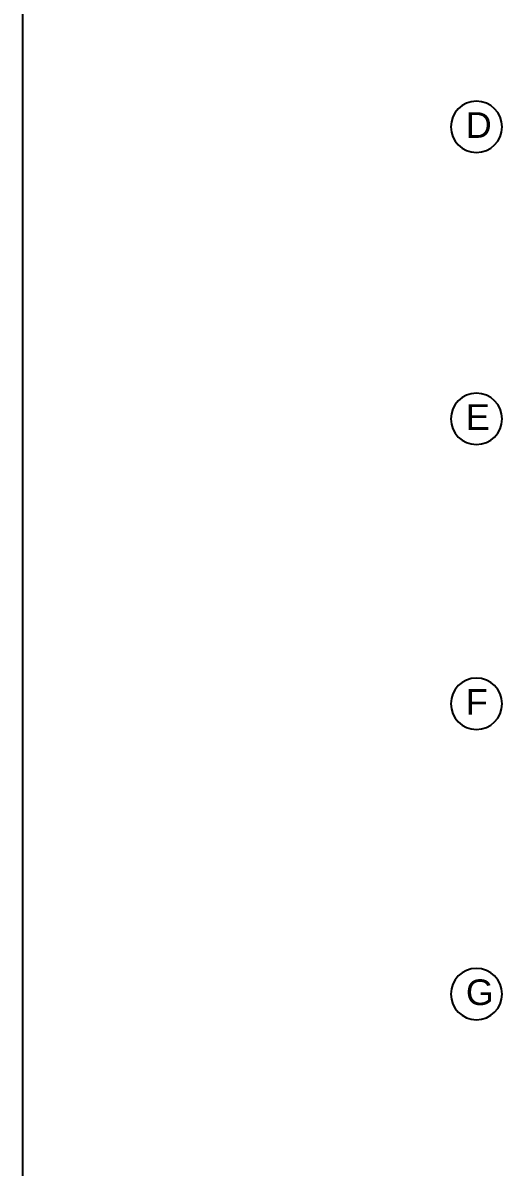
# Model space of a CAD drawing. Header units: centimetres. Extents: x 2135 to 5458, y 2057 to 4523.
# Drawn here: x 2135 to 2471, y 2715 to 3519 of the extents above; entities that cross this region are included whole.
import ezdxf

# ---------------------------------------------------------------- set-up
doc = ezdxf.new("R2010")
doc.units = ezdxf.units.CM
doc.header["$LTSCALE"] = 50
doc.linetypes.add('DASHDOT2', pattern=[0.5, 0.25, -0.125, 0, -0.125])
doc.layers.add('BA_aks', color=5, linetype='DASHDOT2')
doc.layers.add('BA_olcu-dis', color=185, linetype='Continuous')
doc.styles.add('dim', font='simplex.shx', dxfattribs={"width": 0.7})
doc.styles.add('UYUM TEXT', font='arial.ttf')
doc.dimstyles.new('1_50', dxfattribs={"dimtxt": 9, "dimasz": 3, "dimexe": 3, "dimexo": 0, "dimgap": 1, "dimtad": 0, "dimdec": 0, "dimzin": 11, "dimtxsty": 'dim', "dimblk": 'DOT', "dimcen": 1.5, "dimdle": 1.25, "dimclrt": 2, "dimadec": 0, "dimazin": 0, "dimtfac": 1.25, "dimtdec": 0, "dimtix": 1, "dimtofl": 0, "dimtmove": 1, "dimatfit": 3, "dimldrblk": 'DOT', "dimfxl": 10, "dimfxlon": 1, "dimtolj": 1, "dimtzin": 0, "dimarcsym": 0})

# ---------------------------------------------------------------- blocks, each defined once
blk = doc.blocks.new('_Dot')
at = {"color": 0, "linetype": 'ByBlock', "lineweight": -2}
blk.add_line((-0.5, 0), (-1, 0), dxfattribs=at)
at = {"color": 0, "linetype": 'ByBlock', "const_width": 0.5}
blk.add_lwpolyline([(-0.25, 0, 1), (0.25, 0, 1)], format="xyb", close=True, dxfattribs=at)
blk = doc.blocks.new('*D18')
at = {"layer": 'BA_olcu-dis', "color": 0, "lineweight": -2, "ltscale": 10, "transparency": 16777216}
for p, q in [((2478.68, 4008.23), (2491.68, 4008.23)), ((2488.68, 4005.23), (2488.68, 3432.14)), ((2488.68, 2839.94), (2488.68, 3413.04)), ((2478.68, 2836.94), (2491.68, 2836.94))]:
    blk.add_line(p, q, dxfattribs=at)
at = {"layer": 'Defpoints', "color": 0, "ltscale": 10, "transparency": 16777216}
for p in [(2471.15, 4008.23), (2471.15, 2836.94), (2488.68, 2836.94)]:
    blk.add_point(p, dxfattribs=at)
at = {"layer": 'BA_olcu-dis', "color": 0, "lineweight": -2, "ltscale": 10, "transparency": 16777216, "xscale": 3, "yscale": 3, "zscale": 3}
for p, rotation in [((2488.68, 4008.23), 90), ((2488.68, 2836.94), 270)]:
    blk.add_blockref('_Dot', p, dxfattribs=dict(at, rotation=rotation))
at = {"layer": 'BA_olcu-dis', "color": 2, "ltscale": 10, "transparency": 16777216, "insert": (2488.68, 3422.59), "char_height": 9, "attachment_point": 5, "rotation": 90, "style": 'dim'}
blk.add_mtext('\\A1;1171', dxfattribs=at)
blk = doc.blocks.new('AKSBALON')
at = {"linetype": 'Continuous'}
blk.add_circle((0, 18), 18, dxfattribs=at)
at = {"style": 'UYUM TEXT', "width": 0.7}
blk.add_attdef('A', (-9.04, 10.67), '', height=18, dxfattribs=at)
blk = doc.blocks.new('234567uf')
at = {"layer": 'BA_aks', "ltscale": 10}
ref = blk.add_blockref('AKSBALON', (2453.15, 3427.73), dxfattribs=dict(at, xscale=-1))
ref.add_attrib('A', 'D', (2445.72, 3438), dxfattribs={"layer": '0', "height": 18, "style": 'UYUM TEXT'})
ref = blk.add_blockref('AKSBALON', (2453.15, 3222.73), dxfattribs=dict(at, xscale=-1))
ref.add_attrib('A', 'E', (2445.72, 3233), dxfattribs={"layer": '0', "height": 18, "style": 'UYUM TEXT'})
ref = blk.add_blockref('AKSBALON', (2453.15, 3022.73), dxfattribs=dict(at, xscale=-1))
ref.add_attrib('A', 'F', (2445.72, 3033), dxfattribs={"layer": '0', "height": 18, "style": 'UYUM TEXT'})
ref = blk.add_blockref('AKSBALON', (2453.15, 2818.95), dxfattribs=dict(at, xscale=-1))
ref.add_attrib('A', 'G', (2445.72, 2829.21), dxfattribs={"layer": '0', "height": 18, "style": 'UYUM TEXT'})

msp = doc.modelspace()

# ---------------------------------------------------------------- linework, layer by layer
msp.add_lwpolyline([(4398.64, 2056.56), (2134.78, 2056.56), (2134.78, 4514.36), (4398.64, 4514.36)], close=True)

# ---------------------------------------------------------------- block references
at = {"layer": 'BA_aks'}
msp.add_blockref('234567uf', (0, 0), dxfattribs=at)

# ---------------------------------------------------------------- dimensions: what is measured, and where the dimension line sits
at = {"layer": 'BA_olcu-dis', "ltscale": 10}
dim = msp.add_linear_dim(base=(2488.68, 2836.94), p1=(2471.15, 4008.23), p2=(2471.15, 2836.94), angle=90, dimstyle='1_50', dxfattribs=at)
dim.commit()
dim.dimension.update_dxf_attribs({"geometry": '*D18', "text_midpoint": (2488.68, 3422.59)})

doc.saveas('drawing.dxf')
